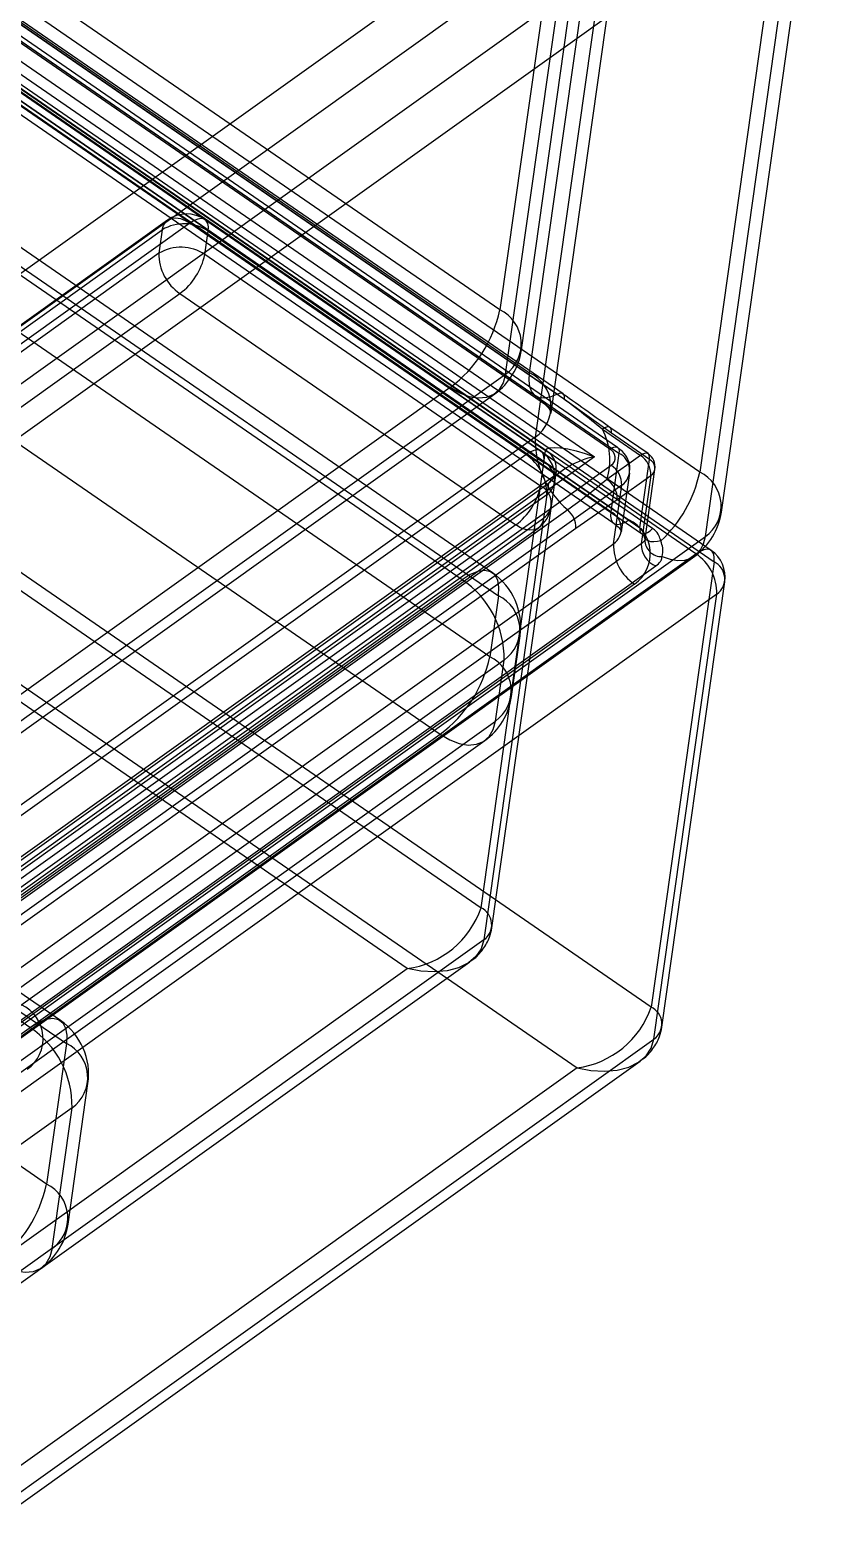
# Model space of a CAD drawing. Header units: inches. Extents: x -1.33 to 1.18, y -0.89 to 1.54.
# Drawn here: x 0.704 to 1.177, y -0.08 to 0.821 of the extents above; entities that cross this region are included whole.
import ezdxf

# ---------------------------------------------------------------- set-up
doc = ezdxf.new("R2010")
doc.units = ezdxf.units.IN
doc.header["$MEASUREMENT"] = 0

msp = doc.modelspace()

# ---------------------------------------------------------------- linework, layer by layer
at = {"color": 7, "linetype": 'Continuous', "lineweight": 25}
for p, q in [((1.10837, 0.55475), (0.28653, 1.12083)), ((0.98785, 0.65258), (0.31277, 1.11757)), ((0.26716, 1.09988), (1.04494, 0.5641)), ((1.05418, 0.56865), (0.27347, 1.10645)), ((1.05877, 0.5697), (0.27806, 1.1075)), ((0.27896, 1.10402), (1.05967, 0.56622)), ((0.30136, 1.09982), (1.00579, 0.61461)), ((1.10605, 0.5055), (0.2549, 1.09182)), ((1.11522, 0.50759), (0.26407, 1.09391)), ((0.26587, 1.08696), (1.11702, 0.50064)), ((0.30496, 1.08593), (1.00939, 0.60072)), ((0.31819, 1.08697), (1.02262, 0.60176)), ((1.02593, 0.60202), (0.3215, 1.08723)), ((1.02683, 0.59855), (0.3224, 1.08376)), ((0.26511, 1.07727), (1.07227, 0.5213)), ((0.26601, 1.07379), (1.07317, 0.51782)), ((1.07998, 0.52082), (0.27282, 1.07679)), ((1.01544, 0.56757), (0.28169, 1.07303)), ((1.05468, 0.53091), (0.27396, 1.06871)), ((0.28284, 1.07079), (0.95792, 0.6058)), ((0.28493, 1.06386), (1.06565, 0.52606)), ((0.27577, 1.06177), (1.05648, 0.52397)), ((-0.36178, -0.11485), (1.14236, 0.95992)), ((1.1643, 0.9502), (1.10837, 0.55475)), ((1.12142, 0.5307), (1.17734, 0.92616)), ((1.16771, 0.91146), (-0.33643, -0.16331)), ((1.11179, 0.516), (1.16771, 0.91146)), ((1.0238, 0.9068), (-0.37661, -0.09385)), ((1.00579, 0.61461), (1.04574, 0.89708)), ((1.0198, 0.87855), (0.98785, 0.65258)), ((1.01884, 0.59057), (1.05879, 0.87304)), ((-0.35125, -0.14231), (1.04916, 0.85834)), ((1.04916, 0.85834), (1.00921, 0.57587)), ((1.00089, 0.62853), (1.03285, 0.85451)), ((0.99126, 0.61383), (1.02322, 0.8398)), ((1.07907, 0.2323), (0.22792, 0.81862)), ((0.24274, 0.79762), (0.97649, 0.29217)), ((0.98338, 0.49412), (0.56074, 0.78526)), ((0.96504, 0.48995), (0.5424, 0.78109)), ((0.56434, 0.77137), (0.98698, 0.48023)), ((0.21267, 0.76173), (1.03447, 0.19563)), ((0.93189, 0.2555), (0.22749, 0.74073)), ((0.98179, 0.44351), (0.55915, 0.73465)), ((0.78752, 0.70677), (0.5541, 0.54)), ((0.80096, 0.70488), (0.56754, 0.53811)), ((1.00347, 0.56537), (0.80096, 0.70488)), ((1.01264, 0.56746), (0.81013, 0.70696)), ((0.55087, 0.5341), (0.78428, 0.70086)), ((0.78428, 0.70086), (0.78229, 0.68674)), ((0.80993, 0.68589), (0.81193, 0.70002)), ((0.81193, 0.70002), (1.01444, 0.56051)), ((0.52922, 0.68787), (0.95186, 0.39673)), ((0.78229, 0.68674), (0.54887, 0.51997)), ((1.01244, 0.54639), (0.80993, 0.68589)), ((0.56155, 0.49574), (0.79496, 0.66251)), ((0.79496, 0.66251), (0.99748, 0.523)), ((-0.38321, -0.36829), (0.99126, 0.61383)), ((0.95792, 0.6058), (-0.41656, -0.37632)), ((-0.38967, -0.3801), (0.9848, 0.60201)), ((1.05515, 0.57826), (1.02683, 0.59855)), ((0.72284, 0.22418), (0.19454, 0.5881)), ((0.7045, 0.22), (0.1762, 0.58393)), ((1.04966, 0.58069), (1.07261, 0.56488)), ((1.07719, 0.56593), (1.05425, 0.58173)), ((1.0781, 0.56245), (1.05515, 0.57826)), ((1.00921, 0.57587), (-0.3912, -0.42478)), ((0.19814, 0.57421), (0.72644, 0.21029)), ((1.04494, 0.5641), (-0.42039, -0.48281)), ((-0.41776, -0.45005), (1.00347, 0.56537)), ((-0.41288, -0.4898), (1.05504, 0.55897)), ((0.97649, 0.29217), (1.01544, 0.56757)), ((1.07261, 0.56488), (1.05234, 0.5504)), ((1.05967, 0.56622), (1.05468, 0.53091)), ((1.07227, 0.5213), (1.0781, 0.56245)), ((1.02166, 0.55322), (-0.41055, -0.47004)), ((0.98302, 0.28015), (1.02196, 0.55555)), ((1.05868, 0.53828), (1.07895, 0.55277)), ((1.0612, 0.51889), (1.06619, 0.5542)), ((1.07895, 0.55277), (1.07313, 0.51161)), ((1.07544, 0.5146), (1.08136, 0.55644)), ((-0.40927, -0.47092), (1.01715, 0.5482)), ((1.06138, 0.54685), (-0.40654, -0.50192)), ((1.01615, 0.54114), (-0.40509, -0.47428)), ((1.01715, 0.5482), (0.9782, 0.27279)), ((1.05638, 0.51154), (1.06138, 0.54685)), ((1.02878, 0.53202), (-0.37163, -0.46863)), ((1.03367, 0.52105), (1.05868, 0.53828)), ((0.99748, 0.523), (-0.42375, -0.49242)), ((-0.40708, -0.4884), (1.01415, 0.52702)), ((-0.41031, -0.49431), (1.01092, 0.52111)), ((-0.39235, -0.55877), (1.11179, 0.516)), ((-0.36674, -0.4796), (1.03367, 0.52105)), ((-0.42411, -0.58774), (1.10605, 0.5055)), ((1.07313, 0.51161), (-0.41805, -0.5539)), ((-0.41153, -0.53723), (1.05638, 0.51154)), ((-0.4092, -0.56729), (1.08197, 0.49821)), ((-0.39882, -0.57059), (1.10533, 0.50418)), ((1.11702, 0.50064), (1.07907, 0.2323)), ((1.06906, 0.48731), (-0.39886, -0.56146)), ((0.71446, 0.12555), (0.18616, 0.48947)), ((0.46709, 0.13418), (0.96504, 0.48995)), ((1.0856, 0.22027), (1.12355, 0.48862)), ((1.11873, 0.48127), (-0.41143, -0.61197)), ((0.98698, 0.48023), (0.98179, 0.44351)), ((1.08078, 0.21292), (1.11873, 0.48127)), ((0.99484, 0.41947), (1.00003, 0.45619)), ((0.9904, 0.44148), (0.49245, 0.08572)), ((0.98521, 0.40476), (0.9904, 0.44148)), ((-0.28103, -0.48412), (0.95186, 0.39673)), ((0.48726, 0.049), (0.98521, 0.40476)), ((0.48079, 0.03718), (0.97874, 0.39295)), ((0.9782, 0.27279), (-0.44822, -0.74633)), ((-0.4686, -0.74509), (0.93189, 0.2555)), ((-0.45276, -0.75677), (0.96981, 0.2596)), ((-0.44938, -0.88032), (1.08078, 0.21292)), ((0.72644, 0.21029), (0.71446, 0.12555)), ((-0.45391, -0.89076), (1.07239, 0.19973)), ((1.03447, 0.19563), (-0.46976, -0.87908)), ((0.7275, 0.1015), (0.73949, 0.18624)), ((0.72986, 0.17154), (-0.25567, -0.53258)), ((0.71787, 0.0868), (0.72986, 0.17154))]:
    msp.add_line(p, q, dxfattribs=at)
at = {"color": 7, "linetype": 'Continuous', "lineweight": 25, "flags": 128}
for points in [[(0.78428, 0.70086), (0.78496, 0.70342), (0.78617, 0.7055), (0.78787, 0.707), (0.79, 0.70789), (0.79247, 0.70811), (0.79519, 0.70767), (0.79806, 0.70658), (0.80096, 0.70488)], [(0.81193, 0.70002), (0.81207, 0.70259), (0.8117, 0.70472), (0.81085, 0.7063), (0.80954, 0.70729), (0.80782, 0.70764), (0.80577, 0.70735), (0.80345, 0.70641), (0.80096, 0.70488)], [(0.99126, 0.61383), (0.98992, 0.60871), (0.9875, 0.60456), (0.9841, 0.60154), (0.97984, 0.59978), (0.9749, 0.59933), (0.96945, 0.60021), (0.96372, 0.6024), (0.95792, 0.6058)], [(1.02262, 0.60176), (1.01856, 0.60009), (1.01489, 0.59938), (1.01171, 0.59967), (1.00911, 0.60092), (1.00717, 0.60313), (1.00595, 0.60621), (1.00549, 0.61007), (1.00579, 0.61461)], [(1.02683, 0.59855), (1.02691, 0.59968), (1.02679, 0.60065), (1.02649, 0.60142), (1.026, 0.60197), (1.02535, 0.60229), (1.02456, 0.60236), (1.02364, 0.60218), (1.02262, 0.60176)], [(1.05515, 0.57826), (1.05522, 0.57955), (1.05504, 0.58061), (1.05461, 0.5814), (1.05396, 0.5819), (1.0531, 0.58207), (1.05207, 0.58192), (1.05091, 0.58146), (1.04966, 0.58069)], [(1.01444, 0.56051), (1.01458, 0.56309), (1.01422, 0.56521), (1.01337, 0.5668), (1.01206, 0.56779), (1.01034, 0.56814), (1.00828, 0.56784), (1.00596, 0.56691), (1.00347, 0.56537)], [(1.01544, 0.56757), (1.01618, 0.56875), (1.01799, 0.56948), (1.0208, 0.56972), (1.02449, 0.56948), (1.02894, 0.56877), (1.03395, 0.5676), (1.03936, 0.56602), (1.04494, 0.5641)], [(1.05418, 0.56865), (1.05543, 0.56942), (1.05659, 0.56989), (1.05762, 0.57004), (1.05848, 0.56986), (1.05913, 0.56937), (1.05956, 0.56857), (1.05974, 0.56751), (1.05967, 0.56622)], [(1.0781, 0.56245), (1.07817, 0.56374), (1.07798, 0.5648), (1.07756, 0.5656), (1.0769, 0.56609), (1.07604, 0.56627), (1.07502, 0.56612), (1.07386, 0.56565), (1.07261, 0.56488)], [(1.01415, 0.52702), (1.01348, 0.52445), (1.01227, 0.52238), (1.01057, 0.52087), (1.00844, 0.51999), (1.00597, 0.51976), (1.00325, 0.52021), (1.00038, 0.5213), (0.99748, 0.523)], [(1.05468, 0.53091), (1.05453, 0.52834), (1.0549, 0.52622), (1.05575, 0.52463), (1.05706, 0.52364), (1.05878, 0.52329), (1.06084, 0.52359), (1.06315, 0.52452), (1.06565, 0.52606)], [(1.07227, 0.5213), (1.07222, 0.51976), (1.07254, 0.51857), (1.07321, 0.5178), (1.0742, 0.51749), (1.07544, 0.51766), (1.07688, 0.5183), (1.07842, 0.51937), (1.07998, 0.52082)], [(1.08489, 0.51334), (1.08281, 0.51288), (1.08079, 0.51271), (1.07895, 0.51287), (1.07737, 0.51333), (1.07614, 0.51407), (1.07531, 0.51506), (1.07492, 0.51625), (1.07499, 0.51758)], [(1.08573, 0.50389), (1.09053, 0.50224), (1.09512, 0.50151), (1.09935, 0.50174), (1.10313, 0.5029), (1.10634, 0.50498), (1.1089, 0.50791), (1.11073, 0.51162), (1.11179, 0.516)], [(1.11702, 0.50064), (1.11716, 0.50322), (1.1168, 0.50534), (1.11595, 0.50693), (1.11464, 0.50791), (1.11292, 0.50827), (1.11086, 0.50797), (1.10854, 0.50704), (1.10605, 0.5055)], [(0.98698, 0.48023), (0.98727, 0.48539), (0.98654, 0.48963), (0.98483, 0.4928), (0.98221, 0.49478), (0.97878, 0.49548), (0.97466, 0.49489), (0.97003, 0.49302), (0.96504, 0.48995)], [(0.95186, 0.39673), (0.95766, 0.39333), (0.9634, 0.39115), (0.96884, 0.39026), (0.97379, 0.39071), (0.97804, 0.39248), (0.98144, 0.39549), (0.98386, 0.39964), (0.98521, 0.40476)], [(0.9782, 0.27279), (0.97661, 0.26749), (0.97345, 0.26282), (0.96885, 0.25895), (0.96298, 0.25603), (0.95607, 0.25417), (0.94839, 0.25346), (0.94022, 0.2539), (0.93189, 0.2555)], [(0.7045, 0.22), (0.70948, 0.22308), (0.71412, 0.22495), (0.71824, 0.22554), (0.72167, 0.22483), (0.72429, 0.22286), (0.726, 0.21969), (0.72672, 0.21544), (0.72644, 0.21029)], [(1.03447, 0.19563), (1.0428, 0.19403), (1.05097, 0.19359), (1.05865, 0.1943), (1.06556, 0.19616), (1.07143, 0.19907), (1.07603, 0.20295), (1.07919, 0.20762), (1.08078, 0.21292)], [(0.71787, 0.0868), (0.71653, 0.08168), (0.71411, 0.07753), (0.71071, 0.07451), (0.70645, 0.07275), (0.70151, 0.0723), (0.69606, 0.07318), (0.69033, 0.07537), (0.68453, 0.07877)]]:
    msp.add_lwpolyline(points, dxfattribs=at)
at = {"color": 7, "linetype": 'Continuous', "lineweight": 25}
for centre, radius, start, end in [((0.79745, 0.67893), 0.02558, 55.52131, 120.97989), ((0.79896, 0.69075), 0.01969, 55.43862, 125.54433), ((0.81062, 0.68613), 0.02834, 178.76366, 236.47056), ((0.79545, 0.66481), 0.02558, 55.52131, 120.97989), ((0.77125, 0.69416), 0.03955, 306.83596, 347.93825), ((0.91049, 0.66911), 0.0791, 306.83923, 347.93866), ((0.97823, 0.6322), 0.02253, 305.33912, 64.74269), ((0.96191, 0.63405), 0.03937, 305.54736, 351.95058), ((0.99618, 0.59424), 0.02253, 305.33912, 64.74269), ((1.01435, 0.56231), 0.03981, 342.59055, 27.49127), ((1.06436, 0.57419), 0.05518, 178.25507, 229.84046), ((1.05178, 0.56356), 0.00563, 305.33438, 64.73931), ((0.98782, 0.54175), 0.02834, 358.76366, 56.47056), ((1.00147, 0.55125), 0.01969, 351.95058, 55.43862), ((1.00964, 0.55033), 0.01126, 305.33438, 64.73931), ((1.01063, 0.55739), 0.01126, 305.33438, 64.73931), ((1.05499, 0.51431), 0.0508, 101.41524, 138.15487), ((1.04721, 0.54716), 0.01417, 358.76366, 56.47056), ((1.05486, 0.55604), 0.01126, 305.33438, 64.73931), ((1.06479, 0.55307), 0.01417, 358.76411, 56.47343), ((1.07161, 0.55782), 0.00984, 351.95058, 55.44104), ((1.07569, 0.55736), 0.00563, 305.33912, 64.74269), ((1.04451, 0.53859), 0.01417, 358.76411, 56.47343), ((1.03099, 0.57127), 0.07913, 312.9394, 347.94499), ((1.09876, 0.53437), 0.02253, 305.33912, 64.74269), ((0.97377, 0.55465), 0.03955, 306.83596, 347.93825), ((1.00764, 0.5362), 0.01126, 305.33438, 64.73931), ((0.99948, 0.53712), 0.01969, 305.54433, 351.95058), ((1.01988, 0.52147), 0.01379, 358.25507, 49.84046), ((1.04987, 0.52073), 0.01126, 305.33438, 64.73931), ((1.05603, 0.50568), 0.02253, 305.33438, 64.73931), ((1.08244, 0.53622), 0.03937, 305.54736, 351.95058), ((1.08532, 0.51389), 0.01001, 179.19652, 272.34208), ((1.08471, 0.51093), 0.02834, 178.76366, 236.47056), ((1.08718, 0.51127), 0.01405, 178.60238, 248.24877), ((1.0904, 0.48188), 0.02834, 358.76366, 56.47056), ((1.10406, 0.49138), 0.01969, 351.95058, 55.43862), ((1.11222, 0.49046), 0.01126, 305.33438, 64.73931), ((0.93374, 0.44271), 0.05667, 358.76366, 56.47056), ((0.96105, 0.4617), 0.03937, 351.95058, 55.43862), ((0.97737, 0.45986), 0.02253, 305.33438, 64.73931), ((0.90444, 0.46004), 0.0791, 306.83596, 347.93825), ((0.97218, 0.42314), 0.02253, 305.33438, 64.73931), ((0.95586, 0.42498), 0.03937, 305.54433, 351.95058), ((0.92449, 0.30997), 0.05497, 277.73884, 341.10529), ((0.97169, 0.28198), 0.01126, 305.33438, 64.73931), ((0.68988, 0.21324), 0.02253, 305.33438, 64.73931), ((1.02707, 0.2501), 0.05497, 277.73884, 341.10529), ((1.07427, 0.22211), 0.01126, 305.33438, 64.73931), ((0.6732, 0.17276), 0.05667, 358.76366, 56.47056), ((0.70051, 0.19176), 0.03937, 351.95058, 55.43862), ((0.71683, 0.18992), 0.02253, 305.33438, 64.73931), ((0.63711, 0.14207), 0.0791, 306.83596, 347.93825), ((0.70484, 0.10517), 0.02253, 305.33438, 64.73931), ((0.68852, 0.10702), 0.03937, 305.54433, 351.95058)]:
    msp.add_arc(centre, radius, start, end, dxfattribs=at)
for points, knots in [([(1.00939, 0.60072), (1.01036, 0.60001), (1.0133, 0.59788), (1.01664, 0.59442), (1.01856, 0.59135), (1.01888, 0.58995), (1.01882, 0.59043), (1.01883, 0.5905), (1.01883, 0.59051)], [0, 0, 0, 0, 0.098366, 0.297242, 0.500488, 0.716129, 0.9628, 1, 1, 1, 1]), ([(1.02262, 0.60176), (1.02743, 0.59825), (1.03675, 0.59144), (1.04545, 0.5842), (1.04966, 0.58069)], [0, 0, 0, 0, 0.515784, 1, 1, 1, 1]), ([(1.05424, 0.58168), (1.04985, 0.58483), (1.04046, 0.59158), (1.03096, 0.59831), (1.0259, 0.60189)], [0, 0, 0, 0, 0.467752, 1, 1, 1, 1]), ([(1.06594, 0.5543), (1.06611, 0.55571), (1.06653, 0.55898), (1.06454, 0.5639), (1.06167, 0.56753), (1.05945, 0.56919), (1.05877, 0.5697)], [0, 0, 0, 0, 0.236775, 0.546119, 0.859666, 1, 1, 1, 1]), ([(1.02196, 0.55555), (1.02182, 0.55489), (1.02155, 0.55363), (1.02087, 0.55257), (1.0208, 0.55249), (1.02103, 0.55278), (1.0214, 0.55303), (1.02141, 0.55303)], [0, 0, 0, 0, 0.3116, 0.598254, 0.795543, 0.994586, 1, 1, 1, 1]), ([(1.05234, 0.5504), (1.04846, 0.54715), (1.04095, 0.54084), (1.03275, 0.5349), (1.02878, 0.53202)], [0, 0, 0, 0, 0.51566, 1, 1, 1, 1]), ([(1.05648, 0.52397), (1.05714, 0.52347), (1.05913, 0.522), (1.06094, 0.51968), (1.06124, 0.51852), (1.06121, 0.51879), (1.0612, 0.51893)], [0, 0, 0, 0, 0.138957, 0.411999, 0.710596, 1, 1, 1, 1]), ([(1.07227, 0.5213), (1.07302, 0.52064), (1.07421, 0.51957), (1.07478, 0.51812), (1.07499, 0.51758)], [0, 0, 0, 0, 0.623104, 1, 1, 1, 1]), ([(1.07278, 0.51807), (1.07313, 0.51784), (1.0742, 0.51711), (1.07488, 0.51612), (1.07507, 0.51555), (1.07509, 0.51546)], [0, 0, 0, 0, 0.290642, 0.899114, 1, 1, 1, 1]), ([(1.07531, 0.51403), (1.07517, 0.51373), (1.0748, 0.51293), (1.07377, 0.51212), (1.07313, 0.51161)], [0, 0, 0, 0, 0.376896, 1, 1, 1, 1]), ([(1.07499, 0.51758), (1.07516, 0.51699), (1.07552, 0.51573), (1.07549, 0.51462), (1.07534, 0.51413), (1.07531, 0.51403)], [0, 0, 0, 0, 0.418132, 0.887647, 1, 1, 1, 1]), ([(1.07508, 0.51549), (1.07516, 0.51531), (1.07542, 0.51467), (1.07541, 0.51427), (1.07543, 0.5145), (1.07544, 0.51461)], [0, 0, 0, 0, 0.178649, 0.606731, 1, 1, 1, 1]), ([(1.08489, 0.51334), (1.08457, 0.51443), (1.08387, 0.51683), (1.08194, 0.51935), (1.08036, 0.52053), (1.07998, 0.52082)], [0, 0, 0, 0, 0.38511, 0.850633, 1, 1, 1, 1]), ([(1.08573, 0.50389), (1.08603, 0.50555), (1.08654, 0.5084), (1.08538, 0.51189), (1.08489, 0.51334)], [0, 0, 0, 0, 0.581987, 1, 1, 1, 1]), ([(1.08197, 0.49821), (1.08301, 0.4991), (1.08428, 0.50019), (1.08538, 0.50211), (1.08558, 0.50312), (1.08573, 0.50389)], [0, 0, 0, 0, 0.499529, 0.614631, 1, 1, 1, 1]), ([(0.96946, 0.25961), (0.97017, 0.26004), (0.9734, 0.26195), (0.97774, 0.26688), (0.98165, 0.27354), (0.98261, 0.27819), (0.98302, 0.28015)], [0, 0, 0, 0, 0.097509, 0.440239, 0.765541, 1, 1, 1, 1]), ([(1.07217, 0.19982), (1.07284, 0.20022), (1.07602, 0.20211), (1.08032, 0.20702), (1.08423, 0.21366), (1.08519, 0.21832), (1.0856, 0.22027)], [0, 0, 0, 0, 0.092038, 0.436846, 0.764119, 1, 1, 1, 1])]:
    msp.add_open_spline(points, degree=3, knots=knots, dxfattribs=at)

doc.saveas('drawing.dxf')
